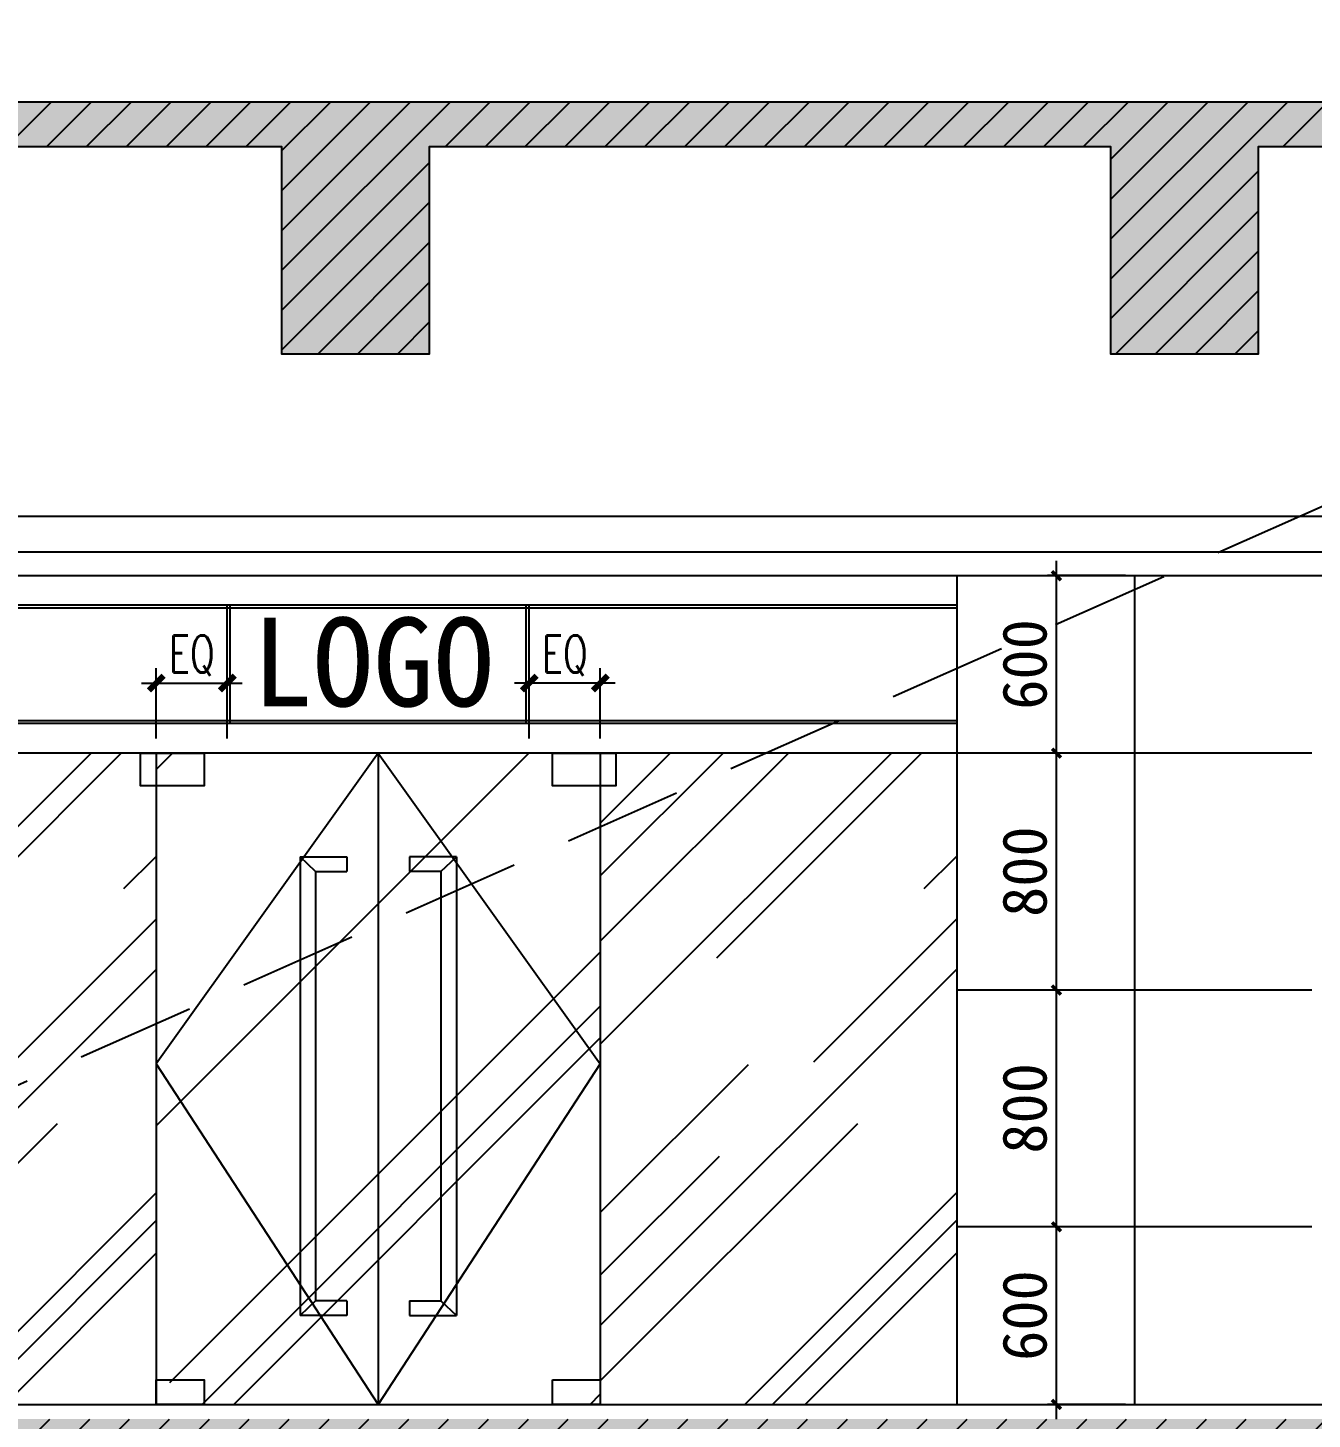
# Model space of a CAD drawing. Header units: millimetres. Extents: x 110215 to 630040, y -488650 to 141897.
# Drawn here: x 145477 to 149815, y -1815 to 2886 of the extents above; entities that cross this region are included whole.
import ezdxf
from ezdxf.xclip import XClip

# ---------------------------------------------------------------- set-up
doc = ezdxf.new("R2010")
doc.units = ezdxf.units.MM
doc.header["$LTSCALE"] = 1000
doc.header["$XCLIPFRAME"] = 0
doc.linetypes.add('_DASH', pattern=[0.6, 0.4, -0.2])
doc.layers.get('Defpoints').update_dxf_attribs({"color": 2})
for name, color, linetype in [('0-140b立面看线', 3, 'Continuous'), ('0-140c立面材料填充', 250, 'Continuous'), ('0-140d立面材料分隔', 146, 'Continuous'), ('0-140立面图剖切线', 4, 'Continuous')]:
    doc.layers.add(name, color=color, linetype=linetype)
doc.styles.add('TXT', font='txt.shx', dxfattribs={"width": 0.7})
doc.styles.add('繁黑体', font='simhei.ttf')
doc.styles.add('黑体', font='simhei.ttf')
doc.dimstyles.new('50', dxfattribs={"dimscale": 50, "dimtxt": 3, "dimasz": 0.6, "dimexe": 0.6, "dimexo": 0.6, "dimtad": 1, "dimdec": 0, "dimdsep": 46, "dimtxsty": '黑体', "dimblk1": 'ARCHTICK', "dimblk2": 'ARCHTICK', "dimsah": 1, "dimcen": 0, "dimdle": 1, "dimclrd": 251, "dimclre": 251, "dimclrt": 2, "dimadec": 0, "dimazin": 0, "dimtfac": 1, "dimtdec": 0, "dimtix": 1, "dimtmove": 2, "dimatfit": 3, "dimldrblk": 'DOT', "dimfxl": 0, "dimtolj": 1, "dimtzin": 0, "dimarcsym": 0})
doc.dimstyles.new('副本 1-50', dxfattribs={"dimscale": 50, "dimtxt": 2.5, "dimasz": 1, "dimexe": 1, "dimexo": 1, "dimgap": 0.6, "dimtad": 1, "dimdec": 0, "dimrnd": 5, "dimzin": 0, "dimdsep": 46, "dimtxsty": 'TXT', "dimblk": 'ARCHTICK', "dimcen": 4, "dimdle": 1, "dimclrd": 3, "dimclre": 3, "dimclrt": 3, "dimadec": 0, "dimazin": 0, "dimtfac": 1, "dimtdec": 0, "dimtix": 1, "dimtmove": 2, "dimatfit": 3, "dimldrblk": 'ARCHTICK', "dimfxl": 0, "dimtolj": 1, "dimtzin": 0, "dimarcsym": 0})

# ---------------------------------------------------------------- blocks, each defined once
blk = doc.blocks.new('_ArchTick')
at = {"color": 0, "linetype": 'ByBlock', "const_width": 0.4}
blk.add_lwpolyline([(-0.5, -0.5), (0.5, 0.5)], dxfattribs=at)
blk = doc.blocks.new('*D130')
at = {"color": 3, "lineweight": -2, "transparency": 16777216}
for p, q in [((2433331.1, 314144.9), (2433331.1, 314382.1)), ((2433571.1, 314144.9), (2433571.1, 314382.1)), ((2433621.1, 314332.1), (2433281.1, 314332.1))]:
    blk.add_line(p, q, dxfattribs=at)
at = {"layer": 'Defpoints', "color": 0, "transparency": 16777216}
for p in [(2433331.1, 314332.1), (2433331.1, 314094.9), (2433571.1, 314094.9)]:
    blk.add_point(p, dxfattribs=at)
at = {"color": 3, "lineweight": -2, "transparency": 16777216, "xscale": 50, "yscale": 50, "zscale": 50, "rotation": 180}
blk.add_blockref('_ArchTick', (2433331.1, 314332.1), dxfattribs=at)
at = {"color": 3, "lineweight": -2, "transparency": 16777216, "xscale": 50, "yscale": 50, "zscale": 50}
blk.add_blockref('_ArchTick', (2433571.1, 314332.1), dxfattribs=at)
at = {"color": 3, "transparency": 16777216, "insert": (2433451.1, 314424.6), "char_height": 125, "attachment_point": 5, "style": 'TXT'}
blk.add_mtext('\\A1;EQ', dxfattribs=at)
blk = doc.blocks.new('*D131')
at = {"color": 3, "lineweight": -2, "transparency": 16777216}
for p, q in [((2432071.1, 314144.9), (2432071.1, 314382.1)), ((2432311.1, 314144.9), (2432311.1, 314382.1)), ((2432021.1, 314332.1), (2432361.1, 314332.1))]:
    blk.add_line(p, q, dxfattribs=at)
at = {"layer": 'Defpoints', "color": 0, "transparency": 16777216}
for p in [(2432311.1, 314332.1), (2432071.1, 314094.9), (2432311.1, 314094.9)]:
    blk.add_point(p, dxfattribs=at)
at = {"color": 3, "lineweight": -2, "transparency": 16777216, "xscale": 50, "yscale": 50, "zscale": 50, "rotation": 180}
blk.add_blockref('_ArchTick', (2432071.1, 314332.1), dxfattribs=at)
at = {"color": 3, "lineweight": -2, "transparency": 16777216, "xscale": 50, "yscale": 50, "zscale": 50}
blk.add_blockref('_ArchTick', (2432311.1, 314332.1), dxfattribs=at)
at = {"color": 3, "transparency": 16777216, "insert": (2432191.1, 314424.6), "char_height": 125, "attachment_point": 5, "style": 'TXT'}
blk.add_mtext('\\A1;EQ', dxfattribs=at)
blk = doc.blocks.new('*D1255')
at = {"color": 251, "lineweight": -2, "transparency": 16777216}
for p, q in [((158503.3, 7418.7), (158503.3, 8118.7)), ((158753.3, 8068.7), (158473.3, 8068.7)), ((158753.3, 7468.7), (158473.3, 7468.7))]:
    blk.add_line(p, q, dxfattribs=at)
at = {"layer": 'Defpoints', "color": 0, "transparency": 16777216}
for p in [(158503.3, 8068.7), (229786.6, 8068.7), (229786.6, 7468.7)]:
    blk.add_point(p, dxfattribs=at)
at = {"color": 251, "lineweight": -2, "transparency": 16777216, "xscale": 30, "yscale": 30, "zscale": 30}
for p, rotation in [((158503.3, 8068.7), 90), ((158503.3, 7468.7), 270)]:
    blk.add_blockref('_ArchTick', p, dxfattribs=dict(at, rotation=rotation))
at = {"color": 2, "transparency": 16777216, "insert": (158396.2, 7768.7), "char_height": 150, "attachment_point": 5, "rotation": 90, "style": '黑体'}
blk.add_mtext('\\A1;600', dxfattribs=at)
blk = doc.blocks.new('_DOT')
at = {"color": 0, "linetype": 'ByBlock'}
blk.add_line((-0.5, 0), (-1, 0), dxfattribs=at)
at = {"color": 0, "linetype": 'ByBlock', "const_width": 0.5}
blk.add_lwpolyline([(-0.25, 0, 1), (0.25, 0, 1)], format="xyb", close=True, dxfattribs=at)
blk = doc.blocks.new('*D1256')
at = {"color": 251, "lineweight": -2, "transparency": 16777216}
for p, q in [((229522.9, 7418.7), (229522.9, 8118.7)), ((229756.6, 8068.7), (229492.9, 8068.7)), ((229756.6, 7468.7), (229492.9, 7468.7))]:
    blk.add_line(p, q, dxfattribs=at)
at = {"layer": 'Defpoints', "color": 0, "transparency": 16777216}
for p in [(229522.9, 8068.7), (229786.6, 8068.7), (229786.6, 7468.7)]:
    blk.add_point(p, dxfattribs=at)
at = {"color": 251, "lineweight": -2, "transparency": 16777216, "xscale": 30, "yscale": 30, "zscale": 30}
for p, rotation in [((229522.9, 8068.7), 90), ((229522.9, 7468.7), 270)]:
    blk.add_blockref('_ArchTick', p, dxfattribs=dict(at, rotation=rotation))
at = {"color": 2, "transparency": 16777216, "insert": (229415.8, 7768.7), "char_height": 150, "attachment_point": 5, "rotation": 90, "style": '黑体'}
blk.add_mtext('\\A1;600', dxfattribs=at)
blk = doc.blocks.new('*D1257')
at = {"color": 251, "lineweight": -2, "transparency": 16777216}
for p, q in [((229522.9, 8018.7), (229522.9, 8918.7)), ((229756.6, 8868.7), (229492.9, 8868.7)), ((229756.6, 8068.7), (229492.9, 8068.7))]:
    blk.add_line(p, q, dxfattribs=at)
at = {"layer": 'Defpoints', "color": 0, "transparency": 16777216}
for p in [(229522.9, 8868.7), (229786.6, 8868.7), (229786.6, 8068.7)]:
    blk.add_point(p, dxfattribs=at)
at = {"color": 251, "lineweight": -2, "transparency": 16777216, "xscale": 30, "yscale": 30, "zscale": 30}
for p, rotation in [((229522.9, 8868.7), 90), ((229522.9, 8068.7), 270)]:
    blk.add_blockref('_ArchTick', p, dxfattribs=dict(at, rotation=rotation))
at = {"color": 2, "transparency": 16777216, "insert": (229415.8, 8468.7), "char_height": 150, "attachment_point": 5, "rotation": 90, "style": '黑体'}
blk.add_mtext('\\A1;800', dxfattribs=at)
blk = doc.blocks.new('*D1258')
at = {"color": 251, "lineweight": -2, "transparency": 16777216}
for p, q in [((229522.9, 8818.7), (229522.9, 9718.7)), ((229756.6, 9668.7), (229492.9, 9668.7)), ((229756.6, 8868.7), (229492.9, 8868.7))]:
    blk.add_line(p, q, dxfattribs=at)
at = {"layer": 'Defpoints', "color": 0, "transparency": 16777216}
for p in [(229522.9, 9668.7), (229786.6, 9668.7), (229786.6, 8868.7)]:
    blk.add_point(p, dxfattribs=at)
at = {"color": 251, "lineweight": -2, "transparency": 16777216, "xscale": 30, "yscale": 30, "zscale": 30}
for p, rotation in [((229522.9, 9668.7), 90), ((229522.9, 8868.7), 270)]:
    blk.add_blockref('_ArchTick', p, dxfattribs=dict(at, rotation=rotation))
at = {"color": 2, "transparency": 16777216, "insert": (229415.8, 9268.7), "char_height": 150, "attachment_point": 5, "rotation": 90, "style": '黑体'}
blk.add_mtext('\\A1;800', dxfattribs=at)
blk = doc.blocks.new('*D1259')
at = {"color": 251, "lineweight": -2, "transparency": 16777216}
for p, q in [((229522.9, 9618.7), (229522.9, 10318.7)), ((229756.6, 10268.7), (229492.9, 10268.7)), ((229756.6, 9668.7), (229492.9, 9668.7))]:
    blk.add_line(p, q, dxfattribs=at)
at = {"layer": 'Defpoints', "color": 0, "transparency": 16777216}
for p in [(229522.9, 10268.7), (229786.6, 10268.7), (229786.6, 9668.7)]:
    blk.add_point(p, dxfattribs=at)
at = {"color": 251, "lineweight": -2, "transparency": 16777216, "xscale": 30, "yscale": 30, "zscale": 30}
for p, rotation in [((229522.9, 10268.7), 90), ((229522.9, 9668.7), 270)]:
    blk.add_blockref('_ArchTick', p, dxfattribs=dict(at, rotation=rotation))
at = {"color": 2, "transparency": 16777216, "insert": (229415.8, 9968.7), "char_height": 150, "attachment_point": 5, "rotation": 90, "style": '黑体'}
blk.add_mtext('\\A1;600', dxfattribs=at)
blk = doc.blocks.new('kjlkj')
at = {"layer": '0-140c立面材料填充'}
h = blk.add_hatch(dxfattribs=at)
h.set_pattern_fill('AR-RROOF', color=256, scale=50, angle=45, style=0)
h.set_pattern_definition([(45, (2419215.6, 311894.9), (1077.63, 2873.68), [19050, -2540, 6350, -1270]), (45, (2419961, 313538.3), (-2092.4, 296.35), [3810, -419.1, 7620, -952.5]), (45, (2418901.25, 313107.2), (4068.056, 5271.41), [10160, -1778, 5080, -1270])])
h.paths.add_polyline_path([(2433571.1, 314094.9), (2432071.1, 314094.9), (2432071.1, 311894.9), (2433571.1, 311894.9)])
at = {"color": 8}
for p, q in [((2432311.1, 314194.9), (2432311.1, 314594.9)), ((2432321.1, 314194.9), (2432321.1, 314594.9)), ((2433321.1, 314194.9), (2433321.1, 314594.9)), ((2433331.1, 314194.9), (2433331.1, 314594.9))]:
    blk.add_line(p, q, dxfattribs=at)
for points in [[(2432821.1, 314094.9), (2432071.1, 313044.9), (2432821.1, 311894.9)], [(2432821.1, 314094.9), (2433571.1, 313044.9), (2432821.1, 311894.9)]]:
    blk.add_lwpolyline(points, dxfattribs=at)
at = {"layer": '0-140d立面材料分隔'}
for p, q in [((2432071.1, 314094.9), (2432071.1, 311894.9)), ((2432821.1, 314094.9), (2432821.1, 311894.9)), ((2433571.1, 314094.9), (2433571.1, 311894.9))]:
    blk.add_line(p, q, dxfattribs=at)
at = {"layer": '0-140d立面材料分隔', "color": 1}
for p, q in [((2432609.7, 313694.9, -219.5), (2432556.9, 313744.9, -219.5)), ((2432556.9, 313744.9, -219.5), (2432556.9, 312194.9)), ((2432556.9, 313744.9, -219.5), (2432715.4, 313744.9, -219.5)), ((2432715.4, 313744.9, -219.5), (2432715.4, 313694.9, -219.5)), ((2432926.8, 313744.9, -219.5), (2432926.8, 313694.9, -219.5)), ((2433085.4, 313744.9, -219.5), (2432926.8, 313744.9, -219.5)), ((2433032.5, 313694.9, -219.5), (2433085.4, 313744.9, -219.5)), ((2433085.4, 313744.9, -219.5), (2433085.4, 312194.9)), ((2432609.7, 313694.9, -219.5), (2432609.7, 312244.9)), ((2432609.7, 313694.9, -219.5), (2432715.4, 313694.9, -219.5)), ((2433032.5, 313694.9, -219.5), (2432926.8, 313694.9, -219.5)), ((2433032.5, 313694.9, -219.5), (2433032.5, 312244.9)), ((2432609.7, 312244.9), (2432556.9, 312194.9)), ((2432715.4, 312244.9), (2432609.7, 312244.9)), ((2432715.4, 312244.9), (2432715.4, 312194.9)), ((2432926.8, 312244.9), (2433032.5, 312244.9)), ((2432926.8, 312244.9), (2432926.8, 312194.9)), ((2433032.5, 312244.9), (2433085.4, 312194.9)), ((2432715.4, 312194.9), (2432556.9, 312194.9)), ((2432926.8, 312194.9), (2433085.4, 312194.9))]:
    blk.add_line(p, q, dxfattribs=at)
for points in [[(2432018.3, 314094.9), (2432233.1, 314094.9), (2432233.1, 313984.9), (2432018.3, 313984.9)], [(2433409.2, 314094.9), (2433624, 314094.9), (2433624, 313984.9), (2433409.2, 313984.9)], [(2432071.1, 311978.2), (2432233.1, 311978.2), (2432233.1, 311894.9), (2432071.1, 311894.9)], [(2433409.2, 311978.2), (2433571.1, 311978.2), (2433571.1, 311894.9), (2433409.2, 311894.9)]]:
    blk.add_lwpolyline(points, close=True, dxfattribs=at)
at = {"color": 1, "style": '繁黑体'}
blk.add_text('LOGO', height=300, dxfattribs=at).set_placement((2432396, 314253.3, -219.5))
at = {"color": 8}
dim = blk.add_linear_dim(base=(2432311.1, 314332.1), p1=(2432071.1, 314094.9), p2=(2432311.1, 314094.9), text='EQ', dimstyle='副本 1-50', dxfattribs=at)
dim.commit()
dim.dimension.update_dxf_attribs({"geometry": '*D131', "text_midpoint": (2432191.1, 314424.6)})
dim = blk.add_linear_dim(base=(2433331.1, 314332.1), p1=(2433571.1, 314094.9), p2=(2433331.1, 314094.9), angle=180, text='EQ', dimstyle='副本 1-50', dxfattribs=at)
dim.commit()
dim.dimension.update_dxf_attribs({"geometry": '*D130', "text_midpoint": (2433451.1, 314424.6)})
blk = doc.blocks.new('sdfcsfsdfs')
h = blk.add_hatch()
h.set_pattern_fill('ANSI31', color=250, scale=30)
h.paths.add_polyline_path([(156354.2, 11868.7), (156354.2, 11718.7), (156554.2, 11718.7), (157551.1, 11718.7), (157551.1, 11018.7), (158013.6, 11018.7), (158013.6, 11145.5), (158013.6, 11718.7), (167984.6, 11718.7), (167984.6, 11018.7), (168441.9, 11018.7), (168441.9, 11718.7), (172853.9, 11718.7), (172853.9, 11018.7), (173453.9, 11018.7), (173453.9, 11718.7), (177303.9, 11718.7), (177303.9, 11018.7), (177903.9, 11018.7), (177903.9, 11718.7), (180555.6, 11718.7), (180555.6, 11018.7), (181155.6, 11018.7), (181155.6, 11718.7), (182255.3, 11718.7), (182255.3, 11018.7), (182755.3, 11018.7), (182755.3, 11718.7), (184345.9, 11718.7), (184345.9, 11018.7), (184845.9, 11018.7), (184845.9, 11718.7), (187805.6, 11718.7), (187805.6, 11018.7), (188305.6, 11018.7), (188305.6, 11718.7), (191989.2, 11718.7), (191989.2, 11018.7), (192624.6, 11018.7), (192624.6, 11718.7), (195356.1, 11718.7), (195356.1, 11018.7), (195969.8, 11018.7), (195969.8, 11718.7), (199435.1, 11718.7), (199435.1, 11018.7), (200035.1, 11018.7), (200035.1, 11718.7), (203883.4, 11718.7), (203883.4, 11018.7), (204483.4, 11018.7), (204483.4, 11718.7), (207985.2, 11718.7), (207985.2, 11018.7), (208585.2, 11018.7), (208585.2, 11718.7), (210541.5, 11718.7), (210541.5, 11018.7), (211138.6, 11018.7), (211138.6, 11718.7), (213935.2, 11718.7), (213935.2, 11018.7), (214535.2, 11018.7), (214535.2, 11718.7), (217337.1, 11718.7), (217337.1, 11018.7), (217835.1, 11018.7), (217835.1, 11718.7), (220184.8, 11718.7), (220184.8, 11018.7), (220784.8, 11018.7), (220784.8, 11718.7), (224165.6, 11718.7), (224165.6, 11018.7), (224765.5, 11018.7), (224765.5, 11718.7), (226905.6, 11718.7), (226905.6, 11018.7), (227405.6, 11018.7), (227405.6, 11718.7), (229705.6, 11718.7), (229705.6, 11018.7), (230205.6, 11018.7), (230205.6, 11718.7), (231983.4, 11718.7), (231983.4, 11018.7), (232583.4, 11018.7), (232583.4, 11718.7), (232987.1, 11718.7), (232987.1, 11868.7)])
h.paths.add_polyline_path([(232987.1, 7418.7), (156354.2, 7418.7), (156354.2, 7268.7), (232987.1, 7268.7)])
at = {"layer": '0-140c立面材料填充'}
h = blk.add_hatch(dxfattribs=at)
h.set_pattern_fill('AR-CONC', color=256)
h.paths.add_polyline_path([(232987.1, 7418.7), (156354.2, 7418.7), (156354.2, 7268.7), (232987.1, 7268.7)])
h.paths.add_polyline_path([(156354.2, 11868.7), (156354.2, 11718.7), (156554.2, 11718.7), (157551.1, 11718.7), (157551.1, 11018.7), (158013.6, 11018.7), (158013.6, 11145.5), (158013.6, 11718.7), (167984.6, 11718.7), (167984.6, 11018.7), (168441.9, 11018.7), (168441.9, 11718.7), (172853.9, 11718.7), (172853.9, 11018.7), (173453.9, 11018.7), (173453.9, 11718.7), (177303.9, 11718.7), (177303.9, 11018.7), (177903.9, 11018.7), (177903.9, 11718.7), (180555.6, 11718.7), (180555.6, 11018.7), (181155.6, 11018.7), (181155.6, 11718.7), (182255.3, 11718.7), (182255.3, 11018.7), (182755.3, 11018.7), (182755.3, 11718.7), (184345.9, 11718.7), (184345.9, 11018.7), (184845.9, 11018.7), (184845.9, 11718.7), (187805.6, 11718.7), (187805.6, 11018.7), (188305.6, 11018.7), (188305.6, 11718.7), (191989.2, 11718.7), (191989.2, 11018.7), (192624.6, 11018.7), (192624.6, 11718.7), (195356.1, 11718.7), (195356.1, 11018.7), (195969.8, 11018.7), (195969.8, 11718.7), (199435.1, 11718.7), (199435.1, 11018.7), (200035.1, 11018.7), (200035.1, 11718.7), (203883.4, 11718.7), (203883.4, 11018.7), (204483.4, 11018.7), (204483.4, 11718.7), (207985.2, 11718.7), (207985.2, 11018.7), (208585.2, 11018.7), (208585.2, 11718.7), (210541.5, 11718.7), (210541.5, 11018.7), (211138.6, 11018.7), (211138.6, 11718.7), (213935.2, 11718.7), (213935.2, 11018.7), (214535.2, 11018.7), (214535.2, 11718.7), (217337.1, 11718.7), (217337.1, 11018.7), (217835.1, 11018.7), (217835.1, 11718.7), (220184.8, 11718.7), (220184.8, 11018.7), (220784.8, 11018.7), (220784.8, 11718.7), (224165.6, 11718.7), (224165.6, 11018.7), (224765.5, 11018.7), (224765.5, 11718.7), (226905.6, 11718.7), (226905.6, 11018.7), (227405.6, 11018.7), (227405.6, 11718.7), (229705.6, 11718.7), (229705.6, 11018.7), (230205.6, 11018.7), (230205.6, 11718.7), (231983.4, 11718.7), (231983.4, 11018.7), (232583.4, 11018.7), (232583.4, 11718.7), (232987.1, 11718.7), (232987.1, 11868.7)])
h = blk.add_hatch(dxfattribs=at)
h.set_pattern_fill('AR-RROOF', color=256, scale=600, angle=45)
h.set_pattern_definition([(45, (229274.05, 94099.17), (509.117, 1357.645), [9000, -1200, 3000, -600]), (45, (229626.2, 94875.6), (-988.535, 140.007), [1800, -198, 3600, -450]), (45, (229125.56, 94671.92), (1921.9162, 2490.43), [4800, -840, 2400, -600])])
h.paths.add_polyline_path([(226482.1, 7468.7), (226482.1, 9668.7), (225279.1, 9668.7), (225279.1, 7468.7)])
h = blk.add_hatch(dxfattribs=at)
h.set_pattern_fill('AR-RROOF', color=256, scale=600, angle=45)
h.set_pattern_definition([(45, (231977.05, 94099.17), (509.117, 1357.645), [9000, -1200, 3000, -600]), (45, (232329.2, 94875.6), (-988.535, 140.007), [1800, -198, 3600, -450]), (45, (231828.56, 94671.92), (1921.9162, 2490.43), [4800, -840, 2400, -600])])
h.paths.add_polyline_path([(229185.1, 7468.7), (229185.1, 9668.7), (227982.1, 9668.7), (227982.1, 7468.7)])
blk.add_lwpolyline([(204483.4, 11718.7), (207985.2, 11718.7), (207985.2, 11018.7), (208585.2, 11018.7), (208585.2, 11718.7), (210541.5, 11718.7), (210541.5, 11018.7), (211138.6, 11018.7), (211138.6, 11718.7), (213935.2, 11718.7), (213935.2, 11018.7), (214535.2, 11018.7), (214535.2, 11718.7), (217337.1, 11718.7), (217337.1, 11018.7), (217835.1, 11018.7), (217835.1, 11718.7), (220184.8, 11718.7), (220184.8, 11018.7), (220784.8, 11018.7), (220784.8, 11718.7), (224165.6, 11718.7), (224165.6, 11018.7), (224765.5, 11018.7), (224765.5, 11718.7), (226905.6, 11718.7), (226905.6, 11018.7), (227405.6, 11018.7), (227405.6, 11718.7), (229705.6, 11718.7), (229705.6, 11018.7), (230205.6, 11018.7), (230205.6, 11718.7), (231983.4, 11718.7), (231983.4, 11018.7), (232583.4, 11018.7), (232583.4, 11718.7), (232987.1, 11718.7), (232987.1, 11868.7), (156354.2, 11868.7)])
at = {"layer": '0-140b立面看线'}
for p, q in [((157354.2, 10348.7), (232987.1, 10348.7)), ((157354.2, 10268.7), (232987.1, 10268.7))]:
    blk.add_line(p, q, dxfattribs=at)
at = {"layer": '0-140c立面材料填充', "color": 251}
for p, q in [((229786.6, 10268.7), (229786.6, 7468.7)), ((230386, 9668.7), (229187.1, 9668.7)), ((230386, 8868.7), (229187.1, 8868.7)), ((230386, 8068.7), (229187.1, 8068.7))]:
    blk.add_line(p, q, dxfattribs=at)
at = {"layer": '0-140d立面材料分隔'}
for p, q in [((229187.1, 7468.7), (229187.1, 10268.7)), ((229187.1, 10168.7), (175777.1, 10168.7)), ((229187.1, 10158.7), (175777.1, 10158.7)), ((229187.1, 9778.7), (175777.1, 9778.7)), ((229187.1, 9768.7), (175777.1, 9768.7)), ((229187.1, 9668.7), (175777.1, 9668.7))]:
    blk.add_line(p, q, dxfattribs=at)
at = {"layer": '0-140立面图剖切线'}
blk.add_line((156554.2, 7468.7), (232987.1, 7468.7), dxfattribs=at)
blk.add_lwpolyline([(232987.1, 10468.7), (157354.2, 10468.7), (157254.2, 10468.7), (157254.2, 10298.7), (157314.2, 10298.7), (157314.2, 10348.7), (157354.2, 10348.7), (157354.2, 10268.7), (157234.2, 10268.7), (157234.2, 10278.7), (157224.2, 10278.7), (157224.2, 10268.7), (156554.2, 10268.7)], dxfattribs=at)
at = {"color": 8}
blk.add_blockref('kjlkj', (-2205589, -304426.2), dxfattribs=at)
for base, p1, p2, picture, middle in [((229522.9, 10268.7), (229786.6, 9668.7), (229786.6, 10268.7), '*D1259', (229415.8, 9968.7)), ((229522.9, 9668.7), (229786.6, 8868.7), (229786.6, 9668.7), '*D1258', (229415.8, 9268.7)), ((229522.9, 8868.7), (229786.6, 8068.7), (229786.6, 8868.7), '*D1257', (229415.8, 8468.7)), ((158503.3, 8068.7), (229786.6, 7468.7), (229786.6, 8068.7), '*D1255', (158396.2, 7768.7)), ((229522.9, 8068.7), (229786.6, 7468.7), (229786.6, 8068.7), '*D1256', (229415.8, 7768.7))]:
    dim = blk.add_linear_dim(base=base, p1=p1, p2=p2, angle=90, dimstyle='50', override={"dimfxl": 5, "dimarcsym": 1})
    dim.commit()
    dim.dimension.update_dxf_attribs({"geometry": picture, "text_midpoint": middle})

msp = doc.modelspace()

# ---------------------------------------------------------------- linework, layer by layer
at = {"color": 251, "linetype": '_DASH'}
msp.add_line((165216.7, 8090.4), (142563.9, -1965.2), dxfattribs=at)

# ---------------------------------------------------------------- block references
ref = msp.add_blockref('sdfcsfsdfs', (-66898.7, -9233.8))
XClip(ref).set_block_clipping_path([(178015.0692108534, 5272.7447363527), (201755.3563001612, 14528.3161649242)])
ref = msp.add_blockref('sdfcsfsdfs', (-80572, -9233.8))
XClip(ref).set_block_clipping_path([(223136.2102642226, 5272.7447363527), (234295.0498132682, 14528.3161649242)])

doc.saveas('drawing.dxf')
